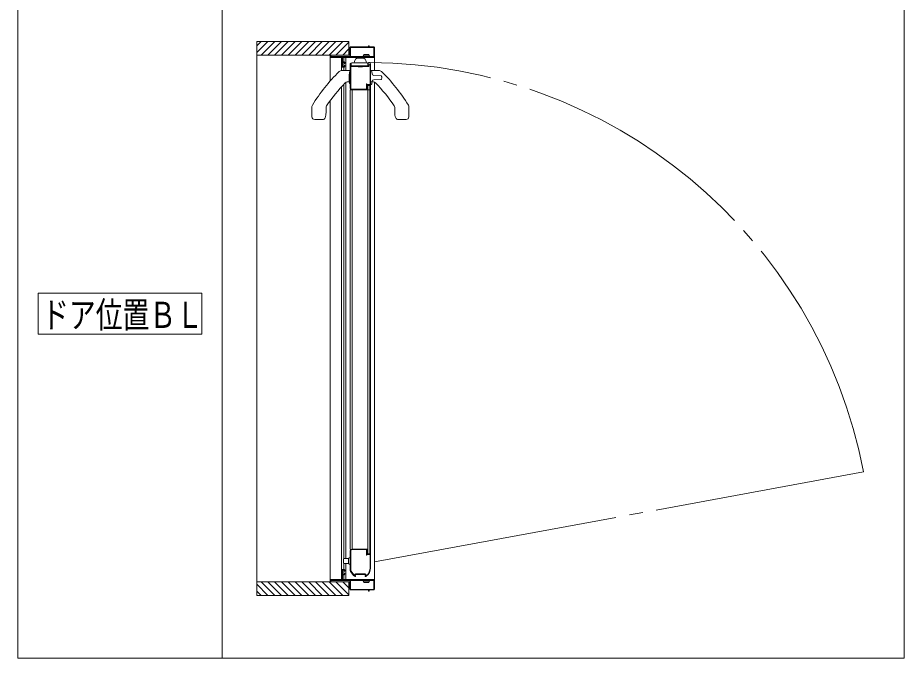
# Model space of a CAD drawing. Units: millimetres on the paper. Extents: x -305 to 305, y -152 to 152.
# Drawn here: x 18.6 to 83.6, y 19.5 to 66.4 of the extents above; entities that cross this region are included whole.
import ezdxf
from ezdxf.enums import TextEntityAlignment as Align

# ---------------------------------------------------------------- set-up
doc = ezdxf.new("R2010")
doc.units = ezdxf.units.MM
doc.linetypes.add('LONG_CHAIN', pattern=[21, 18, -1, 1, -1])
doc.linetypes.add('LONG_DOUBLE_CHAIN', pattern=[21.8, 18, -1, 0.6, -0.6, 0.6, -1])
doc.layers.add('0-1_VIEW0001', color=7, linetype='Continuous', lineweight=9)
doc.styles.add('ＭＳ ゴシック', font='')
doc.styles.get('ＭＳ ゴシック').set_extended_font_data('MS Gothic')

msp = doc.modelspace()

# ---------------------------------------------------------------- linework, layer by layer
at = {"layer": '0-1_VIEW0001'}
for p, q in [((33.617, 126.98), (33.617, 19.48)), ((83.617, 126.98), (83.617, 19.48)), ((36.15, 63.868), (36.965, 64.684)), ((36.15, 24.085), (36.15, 64.684)), ((36.15, 64.684), (42.9, 64.684)), ((36.15, 64.363), (36.47, 64.684)), ((36.46, 63.684), (37.46, 64.684)), ((36.955, 63.684), (37.955, 64.684)), ((37.45, 63.684), (38.45, 64.684)), ((37.95, 63.684), (38.95, 64.684)), ((38.45, 63.684), (39.45, 64.684)), ((38.95, 63.684), (39.95, 64.684)), ((39.45, 63.684), (40.45, 64.684)), ((39.95, 63.684), (40.95, 64.684)), ((40.45, 63.684), (41.45, 64.684)), ((40.95, 63.684), (41.95, 64.684)), ((41.45, 63.684), (42.45, 64.684)), ((41.95, 63.684), (42.9, 64.633)), ((42.9, 64.684), (42.9, 63.683)), ((44.345, 64.358), (44.365, 64.358)), ((42.45, 63.684), (42.9, 64.133)), ((42.975, 63.598), (42.975, 64.233)), ((43.02, 63.598), (43.02, 64.223)), ((43.025, 64.283), (44.32, 64.283)), ((43.035, 64.238), (44.715, 64.238)), ((44, 63.733), (44, 63.683)), ((44, 63.733), (44.35, 63.733)), ((44.335, 64.298), (44.335, 64.348)), ((44.375, 64.348), (44.375, 64.298)), ((44.39, 64.283), (44.725, 64.283)), ((44.73, 64.223), (44.73, 63.598)), ((44.775, 64.233), (44.775, 63.558)), ((42.9, 63.684), (36.15, 63.684)), ((41.525, 63.683), (41.525, 63.533)), ((41.525, 63.548), (41.525, 63.668)), ((41.525, 61.774), (41.525, 63.508)), ((41.525, 63.508), (42.39, 63.508)), ((41.54, 63.683), (41.56, 63.683)), ((42.375, 63.533), (41.54, 63.533)), ((41.575, 63.668), (41.575, 63.598)), ((41.59, 63.583), (42.96, 63.583)), ((42.348, 62.554), (42.348, 63.508)), ((42.39, 62.833), (42.39, 63.518)), ((42.44, 63.518), (42.44, 63.198)), ((42.44, 63.508), (44.775, 63.508)), ((42.44, 63.123), (42.44, 62.853)), ((44.75, 63.533), (42.455, 63.533)), ((42.455, 63.183), (42.54, 63.183)), ((42.525, 63.138), (42.455, 63.138)), ((42.525, 63.183), (42.525, 63.508)), ((42.525, 62.838), (42.525, 63.138)), ((42.54, 63.078), (42.54, 63.123)), ((42.575, 63.063), (42.555, 63.063)), ((42.59, 63.133), (42.59, 63.078)), ((42.665, 62.558), (42.665, 63.508)), ((44.715, 63.583), (43.035, 63.583)), ((43.05, 63.043), (43.05, 63.073)), ((43.06, 63.058), (43.06, 62.883)), ((44.23, 63.108), (43.11, 63.108)), ((43.524, 63.458), (43.957, 63.458)), ((44.28, 62.883), (44.28, 63.058)), ((44.315, 63.083), (44.315, 62.898)), ((44.775, 63.508), (44.775, 62.558)), ((42.975, 62.558), (42.398, 62.558)), ((42.54, 62.783), (42.44, 62.783)), ((42.455, 62.838), (42.525, 62.838)), ((42.525, 62.558), (42.525, 62.783)), ((42.54, 62.853), (42.54, 62.898)), ((42.555, 62.913), (42.575, 62.913)), ((42.59, 62.898), (42.59, 62.833)), ((42.99, 63.033), (42.99, 61.258)), ((43.035, 62.823), (43.035, 61.258)), ((43.04, 62.898), (43.04, 63.023)), ((43.564, 62.838), (43.05, 62.838)), ((44.3, 62.883), (43.055, 62.883)), ((43.06, 62.883), (43.11, 62.883)), ((44.28, 62.883), (43.11, 62.883)), ((43.586, 62.823), (43.574, 62.834)), ((43.884, 62.818), (43.596, 62.818)), ((43.906, 62.834), (43.894, 62.823)), ((44.307, 62.838), (43.916, 62.838)), ((44.348, 62.868), (44.325, 62.846)), ((44.355, 62.938), (44.355, 62.886)), ((44.445, 61.603), (44.445, 62.938)), ((44.49, 61.148), (44.49, 63.008)), ((44.505, 62.558), (45.082, 62.558)), ((42.99, 61.678), (42.99, 61.766)), ((42.352, 25.258), (42.352, 61.348)), ((42.525, 26.781), (42.525, 61.533)), ((42.665, 26.783), (42.665, 61.673)), ((42.975, 61.708), (42.779, 61.708)), ((44.475, 61.133), (42.99, 61.133)), ((42.99, 27.483), (42.99, 61.133)), ((43.115, 61.178), (44.17, 61.178)), ((43.115, 61.133), (44.242, 61.133)), ((43.14, 61.133), (43.14, 27.483)), ((44.18, 61.188), (44.18, 61.563)), ((44.195, 61.578), (44.21, 61.578)), ((44.225, 61.563), (44.225, 61.543)), ((44.225, 61.208), (44.225, 61.433)), ((44.24, 61.528), (44.37, 61.528)), ((44.254, 61.141), (44.263, 61.155)), ((44.265, 61.162), (44.265, 61.168)), ((44.275, 61.483), (44.4, 61.483)), ((44.275, 27.158), (44.275, 61.458)), ((44.275, 61.458), (44.425, 61.458)), ((44.425, 27.158), (44.425, 61.458)), ((44.425, 61.458), (44.425, 61.162)), ((44.427, 61.155), (44.436, 61.141)), ((44.449, 61.133), (44.475, 61.133)), ((44.475, 27.483), (44.475, 61.133)), ((44.505, 61.708), (44.701, 61.708)), ((44.775, 61.694), (44.775, 25.258)), ((40.19, 59.908), (40.19, 59.158)), ((41.22, 59.844), (41.22, 59.458)), ((41.525, 25.258), (41.525, 60.34)), ((46.26, 59.844), (46.26, 59.458)), ((47.29, 59.908), (47.29, 59.158)), ((40.965, 58.958), (40.39, 58.958)), ((46.515, 58.958), (47.09, 58.958)), ((20.117, 43.23), (20.117, 46.23)), ((20.117, 46.23), (32.117, 46.23)), ((32.117, 43.23), (32.117, 46.23)), ((20.117, 43.23), (32.117, 43.23)), ((42.99, 27.358), (42.99, 25.933)), ((43.035, 25.933), (43.035, 27.358)), ((44.241, 27.483), (43.115, 27.483)), ((43.115, 27.438), (44.17, 27.438)), ((44.18, 27.428), (44.18, 27.053)), ((44.225, 27.183), (44.225, 27.408)), ((44.263, 27.462), (44.254, 27.476)), ((44.265, 27.448), (44.265, 27.454)), ((44.425, 27.454), (44.425, 27.158)), ((44.435, 27.476), (44.427, 27.462)), ((44.475, 27.483), (44.448, 27.483)), ((44.49, 26.108), (44.49, 27.468)), ((42.49, 26.733), (42.49, 26.483)), ((42.815, 26.783), (42.54, 26.783)), ((42.815, 26.783), (42.865, 26.783)), ((42.865, 26.783), (42.865, 26.433)), ((42.915, 26.833), (42.99, 26.833)), ((44.195, 27.038), (44.21, 27.038)), ((44.225, 27.053), (44.225, 27.073)), ((44.24, 27.088), (44.37, 27.088)), ((44.4, 27.133), (44.275, 27.133)), ((44.445, 27.013), (44.445, 26.108)), ((42.529, 25.983), (42.529, 26.433)), ((42.54, 26.433), (42.815, 26.433)), ((42.669, 25.258), (42.669, 26.433)), ((42.815, 26.433), (42.865, 26.433)), ((42.915, 26.383), (42.99, 26.383)), ((42.39, 25.933), (42.39, 25.248)), ((42.54, 25.983), (42.44, 25.983)), ((42.44, 25.643), (42.44, 25.913)), ((42.44, 25.248), (42.44, 25.568)), ((42.455, 25.928), (42.525, 25.928)), ((42.525, 25.628), (42.455, 25.628)), ((42.455, 25.583), (42.54, 25.583)), ((42.529, 25.628), (42.529, 25.928)), ((42.529, 25.258), (42.529, 25.583)), ((42.54, 25.913), (42.54, 25.868)), ((42.54, 25.688), (42.54, 25.643)), ((42.555, 25.853), (42.575, 25.853)), ((42.575, 25.703), (42.555, 25.703)), ((42.59, 25.868), (42.59, 25.933)), ((42.59, 25.633), (42.59, 25.688)), ((43.02, 25.843), (43.245, 25.543)), ((43.281, 25.57), (43.056, 25.87)), ((43.325, 25.603), (43.325, 25.562)), ((43.365, 25.483), (43.375, 25.483)), ((43.389, 25.536), (43.366, 25.594)), ((44.09, 25.668), (43.39, 25.668)), ((43.39, 25.628), (44.09, 25.628)), ((43.39, 25.498), (43.39, 25.53)), ((44.09, 25.53), (44.09, 25.498)), ((44.113, 25.594), (44.091, 25.536)), ((44.105, 25.483), (44.139, 25.483)), ((44.155, 25.568), (44.155, 25.603)), ((42.9, 25.083), (36.15, 25.083)), ((36.15, 24.899), (36.965, 24.084)), ((36.46, 25.084), (37.46, 24.084)), ((36.955, 25.084), (37.955, 24.084)), ((37.45, 25.084), (38.45, 24.084)), ((37.95, 25.084), (38.95, 24.084)), ((38.45, 25.084), (39.45, 24.084)), ((38.95, 25.084), (39.95, 24.084)), ((39.45, 25.084), (40.45, 24.084)), ((39.95, 25.084), (40.95, 24.084)), ((40.45, 25.084), (41.45, 24.084)), ((40.95, 25.084), (41.95, 24.084)), ((41.45, 25.084), (42.45, 24.084)), ((41.525, 25.258), (44.775, 25.258)), ((41.525, 25.218), (41.525, 25.098)), ((42.375, 25.233), (41.54, 25.233)), ((41.54, 25.083), (41.56, 25.083)), ((41.575, 25.098), (41.575, 25.168)), ((41.59, 25.183), (42.96, 25.183)), ((41.95, 25.083), (42.9, 24.134)), ((42.45, 25.083), (42.9, 24.634)), ((44.75, 25.233), (42.455, 25.233)), ((42.9, 25.083), (42.9, 24.084)), ((42.975, 25.168), (42.975, 24.533)), ((43.02, 25.168), (43.02, 24.543)), ((44.715, 25.183), (43.035, 25.183)), ((44.35, 25.033), (44, 25.033)), ((44.35, 25.033), (44.35, 25.083)), ((44.73, 24.543), (44.73, 25.168)), ((44.775, 24.533), (44.775, 25.208)), ((36.15, 24.404), (36.47, 24.084)), ((36.15, 24.084), (42.9, 24.084)), ((43.025, 24.483), (44.32, 24.483)), ((43.035, 24.528), (44.715, 24.528)), ((44.335, 24.468), (44.335, 24.418)), ((44.345, 24.408), (44.365, 24.408)), ((44.375, 24.418), (44.375, 24.468)), ((44.39, 24.483), (44.725, 24.483))]:
    msp.add_line(p, q, dxfattribs=at)
at = {"layer": '0-1_VIEW0001', "color": 2}
for p, q in [((42.958, 62.453), (42.97, 62.453)), ((42.97, 62.453), (42.97, 62.103)), ((42.97, 62.403), (42.99, 62.403)), ((44.49, 62.528), (44.524, 62.526)), ((44.571, 62.484), (44.599, 62.298)), ((42.97, 61.953), (42.97, 61.603)), ((44.599, 61.759), (44.571, 61.573)), ((45.252, 62.164), (44.716, 62.192)), ((44.716, 61.865), (45.252, 61.893)), ((42.97, 61.603), (42.958, 61.603)), ((42.99, 61.653), (42.97, 61.653)), ((44.524, 61.53), (44.49, 61.528))]:
    msp.add_line(p, q, dxfattribs=at)
at = {"layer": '0-1_VIEW0001', "color": 2, "linetype": 'LONG_DOUBLE_CHAIN'}
for p, q in [((42.928, 62.094), (42.911, 62.094)), ((42.928, 61.963), (42.911, 61.963))]:
    msp.add_line(p, q, dxfattribs=at)
at = {"layer": '0-1_VIEW0001', "linetype": 'LONG_CHAIN'}
msp.add_line((44.775, 26.556), (80.63, 33.131), dxfattribs=at)
at = {"layer": '0-1_VIEW0001'}
for points in [[(18.617, 126.98), (18.617, 19.48), (83.617, 19.48)], [(44.335, 64.348), (44.338, 64.355), (44.345, 64.358)], [(44.365, 64.358), (44.372, 64.355), (44.375, 64.348)], [(42.975, 64.233), (42.99, 64.269), (43.025, 64.283)], [(43.02, 64.223), (43.024, 64.234), (43.035, 64.238)], [(44.32, 64.283), (44.331, 64.288), (44.335, 64.298)], [(44.35, 63.733), (44.35, 63.683), (44.41, 63.605)], [(44.375, 64.298), (44.379, 64.288), (44.39, 64.283)], [(44.715, 64.238), (44.726, 64.234), (44.73, 64.223)], [(44.725, 64.283), (44.76, 64.269), (44.775, 64.233)], [(41.525, 63.668), (41.529, 63.679), (41.54, 63.683)], [(41.54, 63.533), (41.529, 63.538), (41.525, 63.548)], [(41.56, 63.683), (41.571, 63.679), (41.575, 63.668)], [(41.575, 63.598), (41.579, 63.588), (41.59, 63.583)], [(42.39, 63.518), (42.386, 63.529), (42.375, 63.533)], [(42.455, 63.533), (42.444, 63.529), (42.44, 63.518)], [(42.44, 63.198), (42.444, 63.188), (42.455, 63.183)], [(42.455, 63.138), (42.444, 63.134), (42.44, 63.123)], [(42.54, 63.123), (42.536, 63.134), (42.525, 63.138)], [(42.54, 63.183), (42.575, 63.169), (42.59, 63.133)], [(42.555, 63.063), (42.544, 63.068), (42.54, 63.078)], [(42.59, 63.078), (42.586, 63.068), (42.575, 63.063)], [(42.96, 63.583), (42.971, 63.588), (42.975, 63.598)], [(43.05, 63.073), (43.047, 63.08), (43.04, 63.083), (43.005, 63.069), (42.99, 63.033)], [(43.035, 63.583), (43.024, 63.588), (43.02, 63.598)], [(44.35, 63.683), (44, 63.683), (43.941, 63.605)], [(44.49, 63.008), (44.453, 63.097), (44.413, 63.125), (44.365, 63.133), (44.33, 63.119), (44.315, 63.083)], [(44.73, 63.598), (44.726, 63.588), (44.715, 63.583)], [(44.775, 63.558), (44.768, 63.541), (44.75, 63.533)], [(42.44, 62.783), (42.405, 62.798), (42.39, 62.833)], [(42.44, 62.853), (42.444, 62.843), (42.455, 62.838)], [(42.525, 62.838), (42.536, 62.843), (42.54, 62.853)], [(42.54, 62.898), (42.544, 62.909), (42.555, 62.913)], [(42.59, 62.833), (42.575, 62.798), (42.54, 62.783)], [(42.575, 62.913), (42.586, 62.909), (42.59, 62.898)], [(43.05, 62.838), (43.039, 62.834), (43.035, 62.823)], [(43.04, 63.023), (43.041, 63.028), (43.044, 63.031), (43.048, 63.037), (43.05, 63.043)], [(43.055, 62.883), (43.044, 62.888), (43.04, 62.898)], [(43.574, 62.834), (43.57, 62.837), (43.564, 62.838)], [(43.596, 62.818), (43.591, 62.819), (43.586, 62.823)], [(43.894, 62.823), (43.89, 62.819), (43.884, 62.818)], [(43.916, 62.838), (43.911, 62.837), (43.906, 62.834)], [(44.315, 62.898), (44.311, 62.888), (44.3, 62.883)], [(44.325, 62.846), (44.317, 62.84), (44.307, 62.838)], [(44.355, 62.886), (44.353, 62.876), (44.348, 62.868)], [(44.445, 62.938), (44.4, 62.983), (44.355, 62.938)], [(42.99, 61.258), (43.027, 61.17), (43.115, 61.133)], [(43.035, 61.258), (43.058, 61.202), (43.115, 61.178)], [(44.17, 61.178), (44.177, 61.181), (44.18, 61.188)], [(44.18, 61.563), (44.184, 61.574), (44.195, 61.578)], [(44.21, 61.578), (44.221, 61.574), (44.225, 61.563)], [(44.225, 61.543), (44.229, 61.533), (44.24, 61.528)], [(44.225, 61.433), (44.24, 61.469), (44.275, 61.483)], [(44.265, 61.168), (44.261, 61.179), (44.25, 61.183), (44.232, 61.191), (44.225, 61.208)], [(44.242, 61.133), (44.249, 61.135), (44.254, 61.141)], [(44.263, 61.155), (44.265, 61.158), (44.265, 61.162)], [(44.37, 61.528), (44.423, 61.55), (44.445, 61.603)], [(44.4, 61.483), (44.418, 61.476), (44.425, 61.458)], [(44.425, 61.162), (44.426, 61.158), (44.427, 61.155)], [(44.436, 61.141), (44.441, 61.135), (44.449, 61.133)], [(44.475, 61.133), (44.486, 61.138), (44.49, 61.148)], [(43.115, 27.483), (43.026, 27.447), (42.99, 27.358)], [(43.035, 27.358), (43.058, 27.415), (43.115, 27.438)], [(44.17, 27.438), (44.177, 27.435), (44.18, 27.428)], [(44.225, 27.408), (44.232, 27.426), (44.25, 27.433), (44.26, 27.438), (44.265, 27.448)], [(44.254, 27.476), (44.249, 27.481), (44.241, 27.483)], [(44.265, 27.454), (44.264, 27.458), (44.263, 27.462)], [(44.427, 27.462), (44.425, 27.458), (44.425, 27.454)], [(44.448, 27.483), (44.441, 27.481), (44.435, 27.476)], [(44.49, 27.468), (44.485, 27.479), (44.475, 27.483)], [(44.18, 27.053), (44.184, 27.043), (44.195, 27.038)], [(44.21, 27.038), (44.22, 27.043), (44.225, 27.053)], [(44.275, 27.133), (44.239, 27.148), (44.225, 27.183)], [(44.225, 27.073), (44.229, 27.084), (44.24, 27.088)], [(44.37, 27.088), (44.423, 27.066), (44.445, 27.013)], [(44.425, 27.158), (44.417, 27.14), (44.4, 27.133)], [(44.139, 25.483), (44.154, 25.485), (44.168, 25.492), (44.305, 25.608), (44.404, 25.76), (44.466, 25.93), (44.49, 26.108)], [(44.445, 26.108), (44.423, 25.954), (44.375, 25.802), (44.326, 25.69), (44.251, 25.598), (44.179, 25.557), (44.163, 25.555), (44.155, 25.568)], [(42.44, 25.983), (42.405, 25.969), (42.39, 25.933)], [(42.44, 25.913), (42.444, 25.924), (42.455, 25.928)], [(42.455, 25.628), (42.444, 25.633), (42.44, 25.643)], [(42.44, 25.568), (42.444, 25.579), (42.455, 25.583)], [(42.525, 25.928), (42.536, 25.924), (42.54, 25.913)], [(42.54, 25.643), (42.536, 25.633), (42.525, 25.628)], [(42.59, 25.933), (42.575, 25.969), (42.54, 25.983)], [(42.54, 25.868), (42.544, 25.858), (42.555, 25.853)], [(42.555, 25.703), (42.544, 25.699), (42.54, 25.688)], [(42.54, 25.583), (42.575, 25.598), (42.59, 25.633)], [(42.575, 25.853), (42.586, 25.858), (42.59, 25.868)], [(42.59, 25.688), (42.586, 25.699), (42.575, 25.703)], [(42.99, 25.933), (42.998, 25.886), (43.02, 25.843)], [(43.056, 25.87), (43.04, 25.9), (43.035, 25.933)], [(43.245, 25.543), (43.298, 25.499), (43.365, 25.483)], [(43.325, 25.562), (43.316, 25.548), (43.301, 25.55), (43.29, 25.559), (43.281, 25.57)], [(43.39, 25.668), (43.344, 25.649), (43.325, 25.603)], [(43.366, 25.594), (43.369, 25.617), (43.39, 25.628)], [(43.375, 25.483), (43.385, 25.488), (43.39, 25.498)], [(43.39, 25.53), (43.39, 25.533), (43.389, 25.536)], [(44.155, 25.603), (44.136, 25.649), (44.09, 25.668)], [(44.09, 25.628), (44.11, 25.617), (44.113, 25.594)], [(44.091, 25.536), (44.09, 25.533), (44.09, 25.53)], [(44.09, 25.498), (44.094, 25.488), (44.105, 25.483)], [(41.54, 25.233), (41.529, 25.229), (41.525, 25.218)], [(41.525, 25.098), (41.529, 25.088), (41.54, 25.083)], [(41.56, 25.083), (41.571, 25.088), (41.575, 25.098)], [(41.575, 25.168), (41.579, 25.179), (41.59, 25.183)], [(42.39, 25.248), (42.386, 25.238), (42.375, 25.233)], [(42.455, 25.233), (42.444, 25.238), (42.44, 25.248)], [(42.96, 25.183), (42.971, 25.179), (42.975, 25.168)], [(43.035, 25.183), (43.024, 25.179), (43.02, 25.168)], [(44, 25.033), (44, 25.083), (43.941, 25.162)], [(44, 25.083), (44.35, 25.083), (44.41, 25.162)], [(44.73, 25.168), (44.726, 25.179), (44.715, 25.183)], [(44.775, 25.208), (44.768, 25.226), (44.75, 25.233)], [(42.975, 24.533), (42.99, 24.498), (43.025, 24.483)], [(43.02, 24.543), (43.024, 24.533), (43.035, 24.528)], [(44.32, 24.483), (44.331, 24.479), (44.335, 24.468)], [(44.335, 24.418), (44.338, 24.411), (44.345, 24.408)], [(44.365, 24.408), (44.372, 24.411), (44.375, 24.418)], [(44.375, 24.468), (44.379, 24.479), (44.39, 24.483)], [(44.715, 24.528), (44.726, 24.533), (44.73, 24.543)], [(44.725, 24.483), (44.76, 24.498), (44.775, 24.533)]]:
    msp.add_lwpolyline(points, dxfattribs=at)
for centre, radius, start, end in [((43.995, 64.231), 0.0077, 90, 207.28096), ((43.11, 63.058), 0.05, 90, 180), ((43.74, 63.083), 0.45, 128.21321, 176.81526), ((43.524, 63.358), 0.1, 90, 128.21321), ((43.953, 63.596), 0.015, 142.83915, 250.52878), ((43.957, 63.358), 0.1, 51.78679, 90), ((43.74, 63.083), 0.45, 3.18474, 51.78679), ((44.23, 63.058), 0.05, 0, 90), ((44.398, 63.596), 0.015, 289.47122, 37.16085), ((51.319, 53.149), 13.05, 134.40318, 148.24605), ((42.398, 62.258), 0.3, 90, 134.40318), ((42.975, 62.543), 0.015, 0, 90), ((44.505, 62.543), 0.015, 90, 180), ((45.082, 62.258), 0.3, 45.59682, 90), ((36.161, 53.149), 13.05, 31.75395, 45.59682), ((51.319, 53.149), 12.15, 135.61305, 145.92995), ((42.779, 61.508), 0.2, 90, 135.61305), ((42.975, 61.723), 0.015, 270, 0), ((44.505, 61.723), 0.015, 180, 270), ((44.701, 61.508), 0.2, 44.38695, 90), ((36.161, 53.149), 12.15, 34.07005, 44.38695), ((40.39, 59.908), 0.2, 147.03513, 180), ((41.42, 59.844), 0.2, 145.92995, 180), ((46.06, 59.844), 0.2, 0, 34.07005), ((47.09, 59.908), 0.2, 0, 32.96487), ((40.39, 59.158), 0.2, 180, 270), ((40.18, 59.458), 1.04, 339.07517, 0), ((47.3, 59.458), 1.04, 180, 200.92483), ((47.09, 59.158), 0.2, 270, 0), ((40.965, 59.158), 0.2, 270, 339.07517), ((46.515, 59.158), 0.2, 200.92483, 270), ((42.54, 26.733), 0.05, 90, 180), ((42.915, 26.783), 0.05, 90, 180), ((42.54, 26.483), 0.05, 180, 270), ((42.915, 26.433), 0.05, 180, 270), ((43.953, 25.171), 0.015, 109.47122, 217.16085), ((44.398, 25.171), 0.015, 322.83915, 70.52878)]:
    msp.add_arc(centre, radius, start, end, dxfattribs=at)
at = {"layer": '0-1_VIEW0001', "linetype": 'LONG_CHAIN'}
msp.add_arc((44.275, 26.108), 37.027, 10.93399, 89.70079, dxfattribs=at)
at = {"layer": '0-1_VIEW0001', "color": 2}
for centre, radius, start, end in [((45.51, 62.028), 2.6, 170.87393, 178.55914), ((42.958, 62.438), 0.015, 90, 170.87393), ((44.522, 62.477), 0.05, 8.59735, 87), ((42.926, 62.093), 0.015, 178.55914, 270), ((42.926, 61.963), 0.015, 90, 181.44086), ((45.51, 62.028), 2.6, 181.44086, 189.12607), ((46.016, 62.028), 3.088, 178.7869, 181.2131), ((42.97, 62.093), 0.01, 0, 90), ((42.97, 61.963), 0.01, 270, 0), ((44.723, 62.316), 0.125, 188.56086, 267), ((44.723, 61.74), 0.125, 93, 171.44823), ((45.25, 62.114), 0.05, 7.08944, 87.00002), ((45.25, 61.943), 0.05, 272.99998, 352.90954), ((44.555, 62.028), 0.75, 359.9996, 7.00692), ((44.555, 62.028), 0.75, 352.99331, 359.9996), ((42.958, 61.618), 0.015, 189.12607, 270), ((44.522, 61.58), 0.05, 273, 351.40265)]:
    msp.add_arc(centre, radius, start, end, dxfattribs=at)

# ---------------------------------------------------------------- texts
at = {"layer": '0-1_VIEW0001', "style": 'ＭＳ ゴシック', "width": 0.75}
msp.add_text('ドア位置ＢＬ', height=1.921, dxfattribs=at).set_placement((20.402, 43.11), align=Align.BOTTOM_LEFT)

doc.saveas('drawing.dxf')
